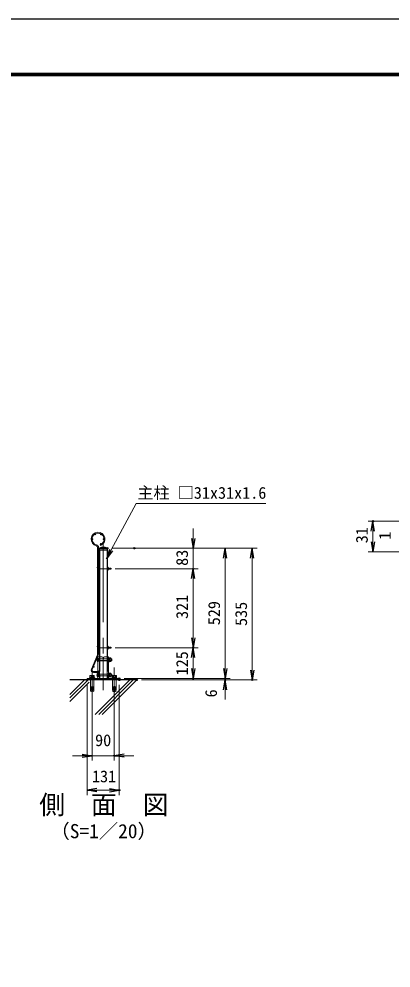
# Model space of a CAD drawing. Units: millimetres, scale not verified. Extents: x -4200 to 4200, y -2970 to 2970.
# Drawn here: x -165 to 1346, y -886 to 2970 of the extents above; entities that cross this region are included whole.
import ezdxf
from ezdxf.enums import TextEntityAlignment as Align

# ---------------------------------------------------------------- set-up
doc = ezdxf.new("R2010")
doc.units = ezdxf.units.MM
doc.header["$LTSCALE"] = 10
doc.header["$PDMODE"] = 32
doc.header["$PDSIZE"] = 5
doc.linetypes.add('DASHED', pattern=[7.5, 6, -1.5])
doc.linetypes.add('USER1', pattern=[50.8, 31.75, -6.35, 6.35, -6.35])
for name, color, linetype, lineweight in [('0-0_D-TTL', 7, 'Continuous', 25), ('0-2_D-BGD', 7, 'Continuous', 25), ('0-3_D-BMK', 2, 'USER1', 13), ('0-4_D-STR3', 3, 'Continuous', 13), ('0-5_D-STR-DIM', 7, 'Continuous', 13), ('0-6_D-STR1', 1, 'Continuous', 25), ('0-7_D-STR2', 7, 'Continuous', 13), ('0-8_D-DCR-HCH', 7, 'Continuous', 13), ('0-9_0', 7, 'Continuous', 25), ('0-B_D-STR-TXT', 7, 'Continuous', 25)]:
    doc.layers.add(name, color=color, linetype=linetype, lineweight=lineweight)
doc.layers.add('0-1_D-TTL-TXT', color=7, linetype='Continuous')
doc.layers.add('0-A_Defpoints', color=7, linetype='Continuous')
doc.styles.add('ＭＳ ゴシック', font='')
doc.styles.get('ＭＳ ゴシック').set_extended_font_data('MS Gothic')

# ---------------------------------------------------------------- blocks, each defined once
blk = doc.blocks.new('_Open')
at = {"layer": '0-9_0'}
blk.add_line((-10, 1.667), (0, 0), dxfattribs=at)
blk.add_lwpolyline([(-10, -1.667), (0, 0), (-10, 0)], dxfattribs=at)
blk = doc.blocks.new('ベースプレート部品\u3000側面図')
at = {"layer": '0-4_D-STR3'}
for p, q in [((39172.31, 25706.48), (39012.31, 25706.48)), ((39012.31, 25706.48), (39012.31, 24826.48)), ((39222.31, 24766.48), (39222.31, 25656.48)), ((39222.31, 24826.48), (38572.31, 24826.48)), ((38572.31, 24826.48), (38572.31, 24766.48)), ((39222.31, 24766.48), (38572.31, 24766.48))]:
    blk.add_line(p, q, dxfattribs=at)
at = {"layer": '0-4_D-STR3', "linetype": 'DASHED'}
for p, q in [((39072.31, 25633.98), (39012.31, 25633.98)), ((39072.31, 25538.98), (39012.31, 25538.98)), ((39072.31, 25706.48), (39072.31, 24826.48)), ((38682.31, 24826.48), (38682.31, 24766.48)), ((38977.31, 24826.48), (38977.31, 24766.48)), ((39072.31, 25013.98), (39012.31, 25013.98)), ((39072.31, 24918.98), (39012.31, 24918.98))]:
    blk.add_line(p, q, dxfattribs=at)
at = {"layer": '0-4_D-STR3'}
blk.add_arc((39172.31, 25656.48), 50, 0, 90, dxfattribs=at)
blk = doc.blocks.new('JIS 丸頭角根ボルト(1W.1SW.1N)')
at = {"layer": '0-4_D-STR3'}
for p, q in [((45838.3, 21671.2), (45838.3, 21851.2)), ((45838.3, 21817.7), (45872.3, 21817.7)), ((45838.3, 21704.7), (45872.3, 21704.7)), ((45872.3, 21817.7), (45878.3, 21807.3)), ((45872.3, 21704.7), (45878.3, 21715.1)), ((45878.3, 21715.1), (45878.3, 21807.3)), ((45878.3, 21801.2), (46390.3, 21801.3)), ((45878.3, 21801.2), (45900.3, 21793.2)), ((45878.3, 21721.2), (45900.3, 21729.2)), ((45878.3, 21721.2), (46390.3, 21721.3)), ((45900.3, 21721.2), (45900.3, 21801.2)), ((45900.3, 21793.2), (46398.3, 21793.3)), ((45900.3, 21729.2), (46398.3, 21729.3)), ((46288.3, 21841.2), (46288.3, 21681.2)), ((46304.3, 21841.2), (46288.3, 21841.2)), ((46304.3, 21836.2), (46304.3, 21686.2)), ((46304.3, 21836.2), (46362.3, 21836.2)), ((46304.3, 21798.7), (46362.3, 21798.7)), ((46304.3, 21723.7), (46362.3, 21723.7)), ((46304.3, 21686.2), (46362.3, 21686.2)), ((46369.3, 21819), (46369.3, 21703.5)), ((46390.3, 21721.3), (46390.3, 21801.3)), ((46390.3, 21801.3), (46398.3, 21793.3)), ((46390.3, 21721.3), (46398.3, 21729.3)), ((46398.3, 21729.3), (46398.3, 21793.3))]:
    blk.add_line(p, q, dxfattribs=at)
blk.add_lwpolyline([(46288.3, 21841.2), (46288.3, 21681.2), (46268.3, 21681.2), (46268.3, 21841.2)], close=True, dxfattribs=at)
blk.add_lwpolyline([(46304.3, 21841.2), (46304.3, 21681.2), (46288.3, 21681.2)], dxfattribs=at)
for centre, radius, start, end in [((45919.6, 21761.2), 121.2, 132.07502, 227.92498), ((45808.3, 21789.5), 70, 336.18668, 23.81332), ((45808.8, 21733), 69.5, 336.0128, 23.9872), ((46340.9, 21817.5), 28.5, 318.83491, 41.16509), ((46265.4, 21761.2), 104, 338.85295, 21.14705), ((46340.9, 21705), 28.5, 318.86505, 41.13495)]:
    blk.add_arc(centre, radius, start, end, dxfattribs=at)

msp = doc.modelspace()

# ---------------------------------------------------------------- linework, layer by layer
at = {"layer": '0-0_D-TTL', "color": 2}
msp.add_lwpolyline([(-4199.62, 2970), (4200.38, 2970), (4200.38, -2970), (-4199.62, -2970)], close=True, dxfattribs=at)
at = {"layer": '0-0_D-TTL'}
for points in [[(-3929.62, 2750), (3930.38, 2750), (3930.38, -2750), (-3929.62, -2750)], [(-3927.12, 2747.5), (3927.88, 2747.5), (3927.88, -2747.5), (-3927.12, -2747.5)], [(-3924.62, 2745), (3925.38, 2745), (3925.38, -2745), (-3924.62, -2745)], [(-3922.12, 2742.5), (3922.88, 2742.5), (3922.88, -2742.5), (-3922.12, -2742.5)], [(-3919.62, 2740), (3920.38, 2740), (3920.38, -2740), (-3919.62, -2740)]]:
    msp.add_lwpolyline(points, close=True, dxfattribs=at)
at = {"layer": '0-2_D-BGD'}
msp.add_line((312.47, 284.58), (42.47, 284.58), dxfattribs=at)
at = {"layer": '0-3_D-BMK'}
for p, q in [((177.47, 837.09), (177.47, 242.83)), ((160.57, 736.58), (206.3, 736.58)), ((160.57, 415.58), (206.3, 415.58)), ((132.47, 335.6), (132.47, 192.53)), ((222.47, 335.6), (222.47, 192.53))]:
    msp.add_line(p, q, dxfattribs=at)
at = {"layer": '0-4_D-STR3'}
for p, q in [((154.34, 746.48), (154.77, 747.05)), ((161.47, 747.3), (158.37, 749.64)), ((158.49, 743.35), (161.47, 747.3)), ((160.57, 739.18), (161.47, 739.18)), ((160.57, 733.98), (161.47, 733.98)), ((161.47, 739.18), (161.97, 739.18)), ((161.47, 733.98), (161.97, 733.98)), ((197.11, 742.11), (192.97, 742.11)), ((192.97, 742.11), (192.97, 731.06)), ((197.11, 739.35), (192.97, 739.35)), ((197.11, 733.82), (192.97, 733.82)), ((197.61, 740.74), (197.61, 732.24)), ((197.61, 733.98), (201.61, 733.98)), ((197.11, 731.06), (192.97, 731.06)), ((154.34, 425.48), (154.77, 426.05)), ((161.47, 426.3), (158.37, 428.64)), ((158.49, 422.35), (161.47, 426.3)), ((160.57, 418.18), (161.47, 418.18)), ((161.47, 418.18), (161.97, 418.18)), ((192.97, 421.11), (192.97, 410.06)), ((197.11, 421.11), (192.97, 421.11)), ((197.11, 418.35), (192.97, 418.35)), ((197.11, 412.82), (192.97, 412.82)), ((197.11, 410.06), (192.97, 410.06)), ((197.61, 419.74), (197.61, 411.24)), ((197.61, 412.98), (201.61, 412.98)), ((123.67, 295.08), (123.67, 302.28)), ((139.4, 303.08), (125.77, 303.08)), ((127.47, 284.58), (127.47, 290.58)), ((128.07, 302.28), (128.07, 295.08)), ((128.27, 284.58), (128.27, 290.58)), ((131.22, 292.58), (133.72, 295.08)), ((136.67, 284.58), (136.67, 290.58)), ((136.87, 302.28), (136.87, 295.08)), ((137.47, 284.58), (137.47, 290.58)), ((141.27, 295.08), (141.27, 302.28)), ((213.67, 295.08), (213.67, 302.28)), ((215.54, 303.08), (229.16, 303.08)), ((217.47, 284.58), (217.47, 290.58)), ((218.07, 302.28), (218.07, 295.08)), ((218.27, 284.58), (218.27, 290.58)), ((223.72, 292.58), (221.22, 295.08)), ((226.67, 284.58), (226.67, 290.58)), ((226.87, 302.28), (226.87, 295.08)), ((227.47, 284.58), (227.47, 290.58)), ((231.27, 295.08), (231.27, 302.28)), ((132.1, 252.08), (125.26, 252.08)), ((132.1, 254.58), (125.47, 254.58)), ((132.1, 249.58), (125.47, 249.58)), ((132.1, 247.08), (125.47, 247.08)), ((132.1, 258.37), (132.1, 244.58)), ((132.85, 258.37), (132.85, 244.58)), ((132.85, 254.58), (139.47, 254.58)), ((132.85, 252.08), (139.47, 252.08)), ((132.85, 249.58), (139.47, 249.58)), ((132.85, 247.08), (139.47, 247.08)), ((222.09, 254.58), (215.47, 254.58)), ((222.09, 252.08), (215.47, 252.08)), ((222.09, 249.58), (215.47, 249.58)), ((222.09, 247.08), (215.47, 247.08)), ((222.09, 258.37), (222.09, 244.58)), ((222.84, 258.37), (222.84, 244.58)), ((222.84, 254.58), (229.47, 254.58)), ((222.84, 252.08), (229.67, 252.08)), ((222.84, 249.58), (229.47, 249.58)), ((222.84, 247.08), (229.47, 247.08))]:
    msp.add_line(p, q, dxfattribs=at)
for points in [[(197.61, 739.18), (201.61, 739.18), (201.61, 733.98)], [(160.57, 412.98), (161.47, 412.98), (161.97, 412.98)], [(197.61, 418.18), (201.61, 418.18), (201.61, 412.98)], [(123.27, 292.58), (123.27, 295.08), (141.67, 295.08), (141.67, 292.58)], [(132.85, 256.25), (139.47, 256.25), (139.47, 284.58), (125.47, 284.58), (125.47, 256.25), (132.1, 256.25)], [(231.67, 292.58), (231.67, 295.08), (213.27, 295.08), (213.27, 292.58)], [(222.09, 256.25), (215.47, 256.25), (215.47, 284.58), (229.47, 284.58), (229.47, 256.25), (222.84, 256.25)], [(125.78, 256.25), (125.47, 254.58), (125.47, 253.75), (132.1, 253.75)], [(125.78, 253.75), (125.47, 252.08), (125.47, 251.25), (132.1, 251.25)], [(125.78, 251.25), (125.47, 249.58), (125.47, 248.75), (132.1, 248.75)], [(139.16, 248.75), (139.47, 247.08), (139.47, 244.58), (125.47, 244.58), (125.47, 247.08), (125.78, 248.75)], [(138.95, 244.58), (139.47, 238.58), (125.47, 238.58), (126, 244.58)], [(139.47, 244.58), (132.78, 244.58), (125.47, 244.58)], [(139.16, 256.25), (139.47, 254.58), (139.47, 253.75), (132.85, 253.75)], [(139.16, 253.75), (139.47, 252.08), (139.47, 251.25), (132.85, 251.25)], [(139.16, 251.25), (139.47, 249.58), (139.47, 248.75), (132.85, 248.75)], [(215.78, 256.25), (215.47, 254.58), (215.47, 253.75), (222.09, 253.75)], [(215.78, 253.75), (215.47, 252.08), (215.47, 251.25), (222.09, 251.25)], [(215.78, 251.25), (215.47, 249.58), (215.47, 248.75), (222.09, 248.75)], [(215.78, 248.75), (215.47, 247.08), (215.47, 244.58), (229.47, 244.58), (229.47, 247.08), (229.15, 248.75)], [(215.99, 244.58), (215.47, 238.58), (229.47, 238.58), (228.94, 244.58)], [(215.47, 244.58), (222.15, 244.58), (229.47, 244.58)], [(229.15, 256.25), (229.47, 254.58), (229.47, 253.75), (222.84, 253.75)], [(229.15, 253.75), (229.47, 252.08), (229.47, 251.25), (222.84, 251.25)], [(229.15, 251.25), (229.47, 249.58), (229.47, 248.75), (222.84, 248.75)]]:
    msp.add_lwpolyline(points, dxfattribs=at)
for points in [[(142.97, 292.58), (142.97, 290.58), (121.97, 290.58), (121.97, 292.58)], [(211.97, 292.58), (211.97, 290.58), (232.97, 290.58), (232.97, 292.58)]]:
    msp.add_lwpolyline(points, close=True, dxfattribs=at)
for centre, radius, start, end in [((160.57, 741.78), 7.8, 143, 221.96156), ((160.57, 741.78), 2.6, 143, 147.797), ((160.57, 741.78), 2.6, 212.203, 270), ((160.57, 741.78), 7.8, 253.6171, 270), ((192.94, 733.8), 0.031, 40.87793, 319.12207), ((189.72, 736.58), 7.88, 339.48158, 20.51842), ((195.45, 740.73), 2.16, 320.19668, 39.80332), ((195.49, 732.44), 2.13, 319.53759, 40.46241), ((198.57, 736.58), 4, 319.4584, 40.5416), ((160.57, 420.78), 7.8, 143, 221.96156), ((160.57, 420.78), 2.6, 143, 147.797), ((160.57, 420.78), 2.6, 212.203, 270), ((160.57, 420.78), 7.8, 253.6171, 270), ((192.94, 412.8), 0.031, 40.87793, 319.12207), ((189.72, 415.58), 7.88, 339.48158, 20.51842), ((195.45, 419.73), 2.16, 320.19668, 39.80332), ((195.49, 411.44), 2.13, 319.53759, 40.46241), ((198.57, 415.58), 4, 319.4584, 40.5416), ((125.87, 299.66), 3.42, 49.96723, 130.03277), ((132.47, 290.58), 12.5, 69.39031, 110.60969), ((139.07, 299.72), 3.38, 49.3117, 130.6883), ((215.87, 299.72), 3.38, 49.3117, 130.6883), ((222.47, 290.58), 12.5, 69.39031, 110.60969), ((229.07, 299.66), 3.42, 49.96723, 130.03277), ((132.47, 258.37), 0.375, 0, 180), ((222.47, 258.37), 0.375, 0, 180)]:
    msp.add_arc(centre, radius, start, end, dxfattribs=at)
at = {"layer": '0-5_D-STR-DIM'}
for p, q in [((1703.8, 929.33), (1252.92, 929.33)), ((542.97, 859.58), (542.97, 899.58)), ((1272.92, 845.33), (1272.92, 889.33)), ((213.97, 819.58), (562.97, 819.58)), ((213.97, 819.58), (692.97, 819.58)), ((323.65, 819.58), (802.65, 819.58)), ((542.97, 819.58), (542.97, 736.58)), ((672.97, 779.58), (672.97, 330.58)), ((782.65, 779.58), (782.65, 324.58)), ((1703.8, 805.33), (1252.92, 805.33)), ((226.3, 736.58), (562.97, 736.58)), ((226.3, 736.58), (562.97, 736.58)), ((542.97, 696.58), (542.97, 656.58)), ((542.97, 696.58), (542.97, 455.58)), ((226.3, 415.58), (562.97, 415.58)), ((226.3, 415.58), (562.97, 415.58)), ((542.97, 375.58), (542.97, 330.58)), ((672.97, 330.58), (672.97, 370.58)), ((262.97, 290.58), (562.97, 290.58)), ((262.97, 290.58), (692.97, 290.58)), ((262.97, 290.58), (692.97, 290.58)), ((332.47, 284.58), (692.97, 284.58)), ((333.86, 284.58), (802.65, 284.58)), ((672.97, 290.58), (672.97, 284.58)), ((111.97, 264.58), (111.97, -183.4)), ((242.97, 264.58), (242.97, -183.4)), ((672.97, 244.58), (672.97, 204.58)), ((132.47, 218.58), (132.47, -43.16)), ((222.47, 218.58), (222.47, -43.16)), ((92.47, -23.16), (52.47, -23.16)), ((132.47, -23.16), (222.47, -23.16)), ((262.47, -23.16), (302.47, -23.16)), ((151.97, -163.4), (202.97, -163.4))]:
    msp.add_line(p, q, dxfattribs=at)
at = {"layer": '0-6_D-STR1'}
for p, q in [((160.97, 819.58), (171.47, 823.58)), ((160.97, 819.58), (193.97, 819.58)), ((160.97, 819.58), (160.97, 812.58)), ((160.97, 812.58), (193.97, 812.58)), ((161.97, 812.58), (161.97, 378.58)), ((171.47, 823.58), (183.47, 823.58)), ((183.47, 823.58), (193.97, 819.58)), ((192.97, 812.58), (192.97, 378.58)), ((193.97, 819.58), (193.97, 812.58))]:
    msp.add_line(p, q, dxfattribs=at)
at = {"layer": '0-6_D-STR1', "linetype": 'DASHED'}
for p, q in [((161.97, 378.58), (161.97, 284.58)), ((192.97, 378.58), (192.97, 284.58))]:
    msp.add_line(p, q, dxfattribs=at)
at = {"layer": '0-7_D-STR2'}
for p, q in [((154.77, 823.18), (154.77, 740.58)), ((158.37, 823.18), (158.37, 740.58)), ((165.41, 833.84), (166.72, 830.49)), ((129.36, 328.49), (154.26, 387.14)), ((132.68, 327.08), (157.57, 385.74)), ((154.77, 389.64), (154.77, 419.58)), ((158.37, 389.64), (158.37, 419.58)), ((160.37, 318.18), (138.57, 318.18)), ((160.37, 314.58), (138.57, 314.58)), ((160.37, 318.18), (160.37, 314.58))]:
    msp.add_line(p, q, dxfattribs=at)
for centre in [(133.97, 856.58), (145.27, 876.16), (167.87, 876.16), (179.17, 856.58), (167.87, 837.01), (160.17, 740.58), (160.17, 633.58), (160.17, 526.58), (160.17, 419.58), (139.1, 337.61), (156.87, 319.98)]:
    msp.add_circle(centre, 1.8, dxfattribs=at)
for centre, radius, start, end in [((156.57, 856.58), 28, 291.25, 256.20952), ((156.57, 856.58), 24.4, 291.25, 256.20952), ((148.37, 823.18), 6.4, 0, 76.20952), ((148.37, 823.18), 10, 0, 76.20952), ((148.37, 389.64), 6.4, 337, 0), ((148.37, 389.64), 10, 337, 0), ((138.57, 324.58), 10, 157, 270), ((138.57, 324.58), 6.4, 157, 270)]:
    msp.add_arc(centre, radius, start, end, dxfattribs=at)
at = {"layer": '0-8_D-DCR-HCH'}
for p, q in [((42.47, 225.39), (101.67, 284.58)), ((42.47, 211.24), (115.81, 284.58)), ((42.47, 197.1), (120.47, 275.1)), ((144.97, 143.98), (285.58, 284.58)), ((159.12, 143.98), (299.72, 284.58)), ((173.26, 143.98), (313.86, 284.58))]:
    msp.add_line(p, q, dxfattribs=at)
at = {"layer": '0-9_0'}
for p, q in [((154.77, 740.58), (154.77, 419.58)), ((158.37, 740.58), (158.37, 419.58))]:
    msp.add_line(p, q, dxfattribs=at)
at = {"layer": '0-A_Defpoints'}
for p in [(1272.92, 929.33), (193.97, 819.58), (303.65, 819.58), (206.3, 736.58), (542.97, 736.58), (206.3, 415.58), (542.97, 415.58), (111.97, 284.58), (242.97, 290.58), (242.97, 290.58), (242.97, 284.58), (312.47, 284.58), (313.86, 284.58), (542.97, 290.58), (672.97, 290.58), (672.97, 284.58), (782.65, 284.58), (132.47, 238.58), (222.47, 238.58), (222.47, -23.16), (242.97, -163.4)]:
    msp.add_point(p, dxfattribs=at)
at = {"layer": '0-B_D-STR-TXT', "lineweight": 13}
msp.add_lwpolyline([(838.43, 1002.1), (311.19, 1002.1), (191.41, 778.46)], dxfattribs=at)

# ---------------------------------------------------------------- block references
at = {"layer": '0-5_D-STR-DIM', "xscale": 4, "yscale": 4}
for p, rotation in [((1272.92, 929.33), 90), ((542.97, 819.58), 270), ((672.97, 819.58), 90), ((782.65, 819.58), 90), ((1272.92, 805.33), 270), ((542.97, 736.58), 90), ((542.97, 736.58), 90), ((542.97, 415.58), 270), ((542.97, 415.58), 90), ((542.97, 290.58), 270), ((672.97, 290.58), 270), ((672.97, 290.58), 270), ((782.65, 284.58), 270), ((672.97, 284.58), 90), ((222.47, -23.16), 180), ((111.97, -163.4), 180)]:
    msp.add_blockref('_Open', p, dxfattribs=dict(at, rotation=rotation))
at = {"layer": '0-5_D-STR-DIM'}
for name, p, xscale, yscale in [('ベースプレート部品\u3000側面図', (-3745.26, -2192.07), 0.1, 0.1), ('JIS 丸頭角根ボルト(1W.1SW.1N)', (-4427.86, -1809.54), 0.1, 0.1), ('ベースプレート部品\u3000側面図', (4100.2, -2192.07), -0.1, 0.1), ('JIS 丸頭角根ボルト(1W.1SW.1N)', (-4427.86, -1871.54), 0.1, 0.1), ('_Open', (132.47, -23.16), 4, 4), ('_Open', (242.97, -163.4), 4, 4)]:
    msp.add_blockref(name, p, dxfattribs=dict(at, xscale=xscale, yscale=yscale))
at = {"layer": '0-B_D-STR-TXT', "xscale": 4, "yscale": 4, "rotation": 241.82519}
msp.add_blockref('_Open', (190.46, 776.69), dxfattribs=at)

# ---------------------------------------------------------------- texts
at = {"layer": '0-1_D-TTL-TXT', "style": 'ＭＳ ゴシック'}
for s, height, p in [('側\u3000面\u3000図', 76.98, (-82.43, -283.98)), ('（S=1／20）', 57.7, (-36.94, -375.96))]:
    msp.add_text(s, height=height, dxfattribs=at).set_placement(p, align=Align.BOTTOM_LEFT)
at = {"layer": '0-5_D-STR-DIM', "style": 'ＭＳ ゴシック'}
for s, p in [('31', (1266.17, 839.78)), ('1', (1359.71, 854.25)), ('83', (536.14, 748.21)), ('321', (536.22, 532.28)), ('529', (666.22, 506.86)), ('535', (775.9, 503.86)), ('125', (536.22, 303.08)), ('6', (653.88, 213.69))]:
    msp.add_text(s, height=48.09, rotation=90, dxfattribs=at).set_placement(p, align=Align.BOTTOM_LEFT)
for s, p in [('90', (144.59, 1.02)), ('131', (131.89, -145.71))]:
    msp.add_text(s, height=48.09, dxfattribs=at).set_placement(p, align=Align.BOTTOM_LEFT)
at = {"layer": '0-B_D-STR-TXT', "style": 'ＭＳ ゴシック'}
msp.add_text('主柱 □31x31x1.6', height=48.09, dxfattribs=at).set_placement((316.04, 1006.36), align=Align.BOTTOM_LEFT)

doc.saveas('drawing.dxf')
